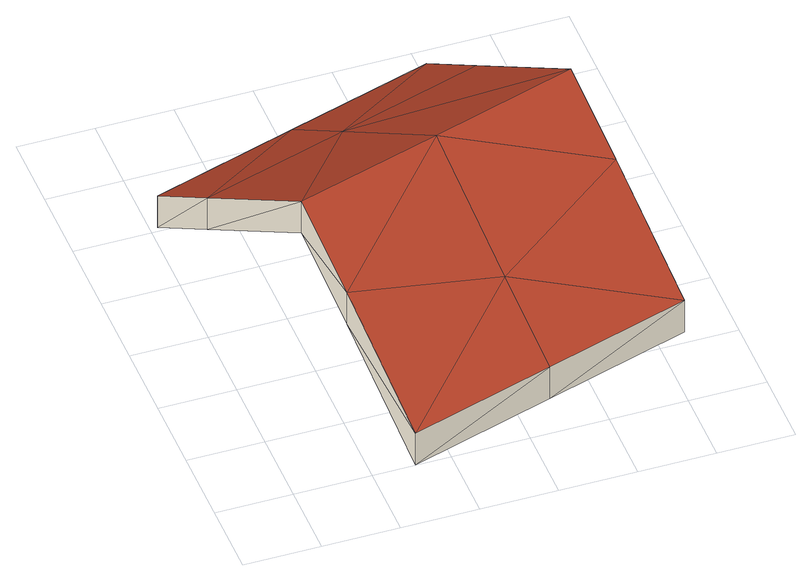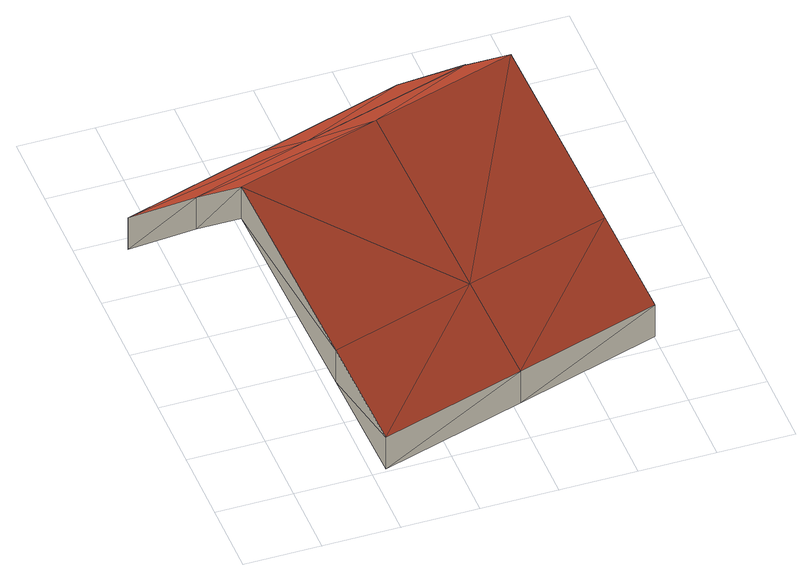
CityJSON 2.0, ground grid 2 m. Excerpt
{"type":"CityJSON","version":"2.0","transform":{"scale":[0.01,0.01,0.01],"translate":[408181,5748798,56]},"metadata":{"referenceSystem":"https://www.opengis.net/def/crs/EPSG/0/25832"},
"CityObjects":{
"building1":{"type":"Building","attributes":{"Geometrietyp2DReferenz":"2000","Gemeindeschluessel":"05515000","function":"53001_1800","roofType":"9999","measuredHeight":1},"geometry":[{"type":"Solid","lod":"2","boundaries":[[[[0,1,2]],[[1,3,2]],[[4,5,0]],[[5,1,0]],[[6,7,4]],[[7,5,4]],[[8,9,6]],[[9,7,6]],[[10,11,8]],[[11,9,8]],[[12,13,10]],[[13,11,10]],[[14,15,12]],[[15,13,12]],[[16,17,14]],[[17,15,14]],[[18,19,16]],[[19,17,16]],[[20,21,18]],[[21,19,18]],[[22,23,20]],[[23,21,20]],[[24,25,22]],[[25,23,22]],[[2,3,24]],[[3,25,24]],[[26,3,1]],[[26,1,5]],[[27,26,7]],[[7,26,5]],[[28,27,9]],[[9,27,7]],[[13,28,11]],[[11,28,9]],[[23,25,3]],[[23,3,26]],[[21,23,26]],[[21,26,27]],[[19,21,27]],[[19,27,28]],[[19,28,17]],[[15,17,28]],[[15,28,13]],[[29,0,2]],[[29,4,0]],[[30,6,29]],[[6,4,29]],[[31,8,30]],[[8,6,30]],[[12,10,31]],[[10,8,31]],[[22,2,24]],[[22,29,2]],[[20,29,22]],[[20,30,29]],[[18,30,20]],[[18,31,30]],[[18,16,31]],[[14,31,16]],[[14,12,31]]]],"semantics":{"surfaces":[{"type":"WallSurface"},{"type":"GroundSurface"},{"type":"RoofSurface"}],"values":[[0,0,0,0,0,0,0,0,0,0,0,0,0,0,0,0,0,0,0,0,0,0,0,0,0,0,1,1,1,1,1,1,1,1,1,1,1,1,1,1,1,1,1,2,2,2,2,2,2,2,2,2,2,2,2,2,2,2,2,2]]}}]}
},
"vertices":[
[773,1218,188],[773,1218,88],[390,1102,188],[390,1102,88],[831,1027,323],[831,1027,223],[941,668,577],[941,668,477],[994,496,416],[994,496,316],[1074,236,160],[1074,236,60],[691,119,160],[691,119,60],[309,1,160],[309,1,60],[229,261,416],[229,261,316],[229,262,416],[229,262,316],[176,434,577],[176,434,477],[66,793,323],[66,793,223],[8,985,188],[8,985,88],[449,910,223],[559,550,477],[639,291,221],[449,910,323],[559,550,577],[639,291,321]
]}
